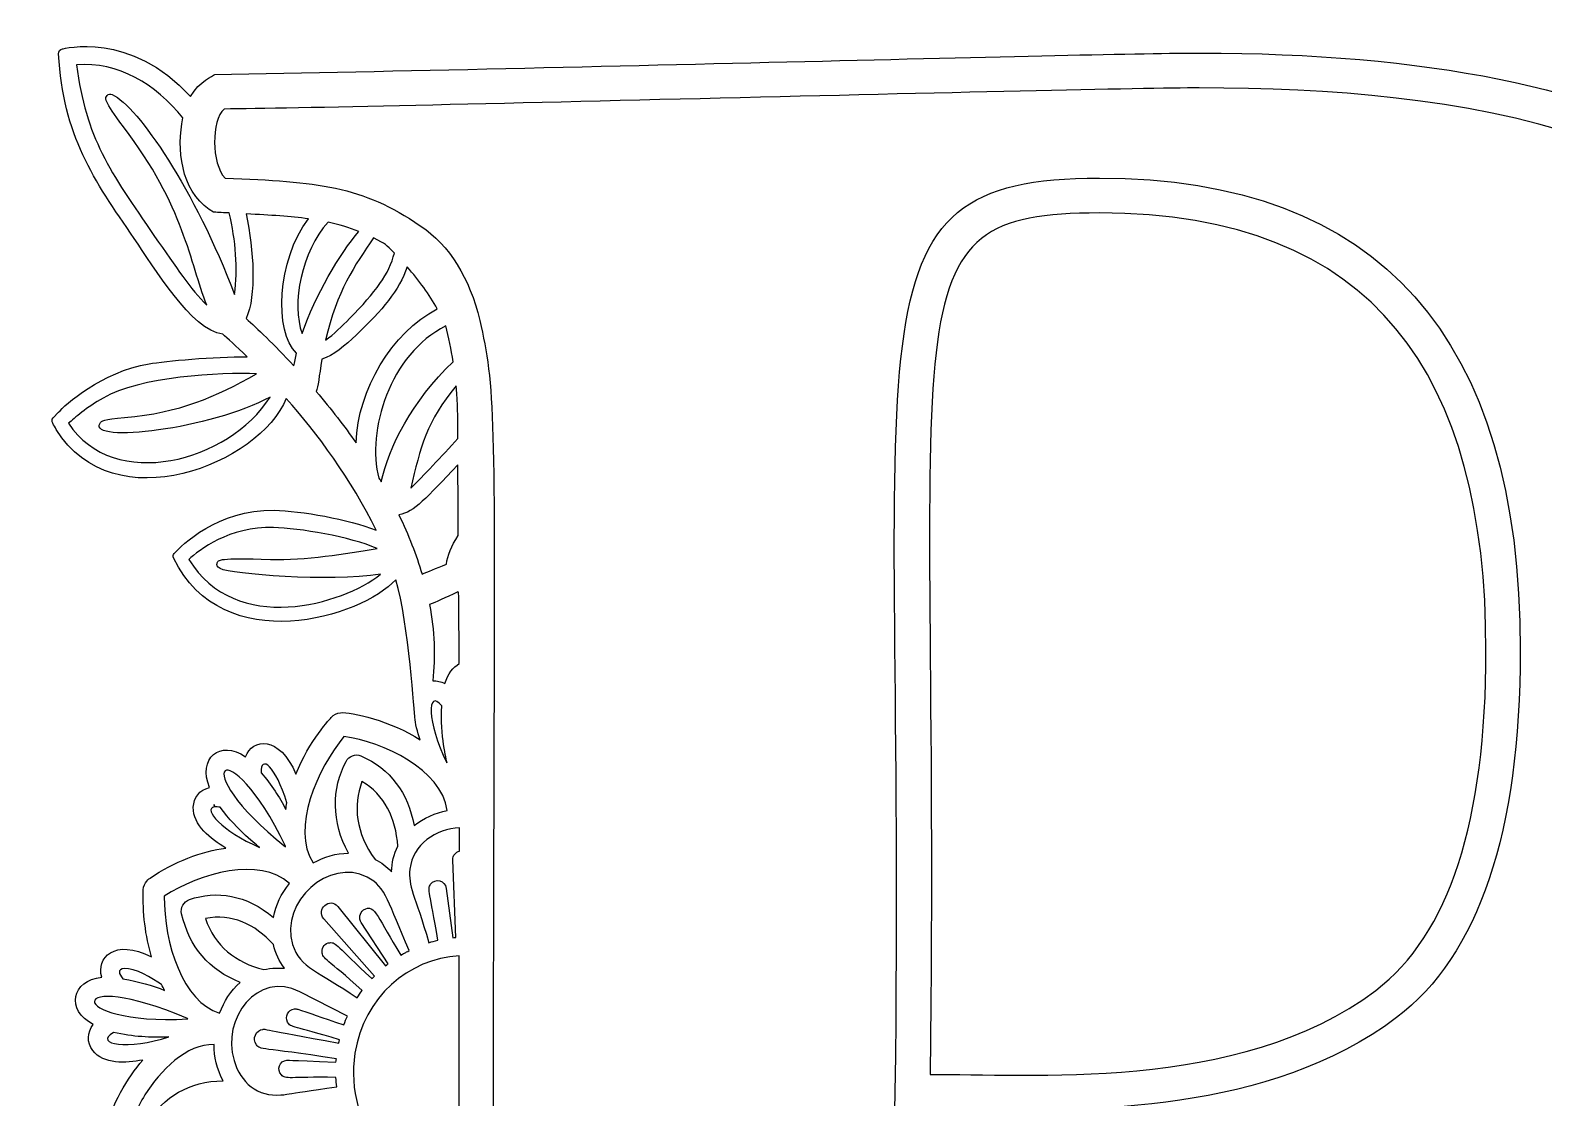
# Model space of a CAD drawing. Header units: millimetres. Extents: x -471 to 1551, y -2688 to 316.
# Drawn here: x 394.8 to 475.5, y -1550.4 to -1493.4 of the extents above; entities that cross this region are included whole.
import ezdxf

# ---------------------------------------------------------------- set-up
doc = ezdxf.new("R2010")
doc.units = ezdxf.units.MM
doc.header["$MEASUREMENT"] = 0
doc.layers.add('Layer 1', color=7, linetype='Continuous')

msp = doc.modelspace()

# ---------------------------------------------------------------- linework, layer by layer
at = {"layer": 'Layer 1', "color": 250}
for points, knots in [([(517.4818, -1598.5662), (517.4818, -1598.5662), (517.2238, -1598.0685), (517.2238, -1598.0685), (517.2238, -1598.0685), (517.2238, -1598.0685), (516.6709, -1598.0686), (516.6709, -1598.0686), (516.6709, -1598.0686), (513.3351, -1598.0686), (510.5707, -1597.2577), (508.4882, -1595.6727), (508.4882, -1595.6727), (502.9408, -1591.4708), (500.0289, -1584.4491), (479.5721, -1553.1556), (479.5721, -1553.1556), (484.3638, -1550.8704), (488.5289, -1547.424), (491.9753, -1542.8903), (491.9753, -1542.8903), (495.6796, -1538.0064), (497.5595, -1531.5377), (497.5595, -1523.6682), (497.5595, -1523.6682), (497.6148, -1513.2924), (493.2838, -1505.386), (484.6956, -1500.1705), (484.6956, -1500.1705), (478.5217, -1496.4845), (469.27, -1494.6231), (457.1986, -1494.6231), (457.1986, -1494.6231), (451.9646, -1494.6231), (423.7305, -1495.434), (404.6373, -1495.7657), (404.6373, -1495.7657), (404.5267, -1495.8579), (403.8449, -1496.0975), (403.3473, -1496.9452), (403.3473, -1496.9452), (400.1405, -1493.4067), (396.5283, -1494.4019), (396.5099, -1494.4019), (396.5099, -1494.4019), (396.3809, -1494.4204), (396.3072, -1494.5309), (396.3072, -1494.6599), (396.3072, -1494.6599), (396.5468, -1499.0462), (398.1686, -1501.3683), (400.3433, -1504.5197), (400.3433, -1504.5197), (401.3754, -1506.0125), (403.4026, -1509.4405), (405.0613, -1509.6248), (405.0613, -1509.6248), (405.3009, -1509.8459), (405.7616, -1510.2514), (406.3697, -1510.8412), (406.3697, -1510.8412), (404.619, -1510.8043), (402.0019, -1511.0623), (401.1357, -1511.2098), (401.1357, -1511.2098), (398.6108, -1511.6152), (396.602, -1513.4398), (396.3071, -1513.7899), (396.3071, -1513.7899), (396.3071, -1513.7899), (396.0123, -1514.0848), (396.0123, -1514.0848), (396.0123, -1514.0848), (395.8464, -1514.2691), (396.086, -1514.4718), (396.1781, -1514.7114), (396.1781, -1514.7114), (399.2375, -1519.6874), (407.0332, -1516.5543), (408.4523, -1513.0527), (408.4523, -1513.0527), (410.0925, -1514.9141), (411.9355, -1517.3653), (413.244, -1520.0928), (413.244, -1520.0928), (411.7512, -1519.4847), (409.2632, -1519.0608), (407.8073, -1519.0239), (407.8073, -1519.0239), (404.8033, -1518.9502), (402.8497, -1520.9222), (402.4811, -1521.3276), (402.4811, -1521.3276), (402.4074, -1521.3829), (402.3889, -1521.4935), (402.4442, -1521.5672), (402.4442, -1521.5672), (405.0613, -1527.004), (412.4884, -1524.7371), (414.2945, -1522.7283), (414.2945, -1522.7283), (414.9948, -1525.032), (415.3081, -1530.0633), (415.3081, -1530.0633), (415.3081, -1530.0633), (415.345, -1530.4134), (415.4371, -1530.8189), (415.603, -1531.2797), (415.603, -1531.2797), (414.0549, -1530.2661), (411.8986, -1529.7684), (411.3457, -1529.8237), (411.3457, -1529.8237), (411.1614, -1529.8422), (410.9771, -1529.9344), (410.8665, -1530.0634), (410.8665, -1530.0634), (410.8481, -1530.0818), (409.6686, -1531.335), (408.9683, -1533.1042), (408.9683, -1533.1042), (408.0837, -1531.0032), (406.6461, -1531.206), (406.2776, -1532.1828), (406.2776, -1532.1828), (404.9138, -1531.2244), (403.7159, -1532.2749), (404.3609, -1533.823), (404.3609, -1533.823), (403.808, -1533.9336), (403.5131, -1534.3759), (403.4947, -1534.8735), (403.4947, -1534.8735), (403.4579, -1535.8318), (404.4346, -1536.569), (405.2271, -1537.0482), (405.2271, -1537.0482), (403.9555, -1537.214), (402.4626, -1537.7853), (401.191, -1538.6516), (401.191, -1538.6516), (401.1726, -1538.67), (400.8409, -1538.8543), (400.8224, -1539.2782), (400.8224, -1539.2782), (400.7855, -1540.4946), (400.933, -1541.7294), (401.2647, -1542.8535), (401.2647, -1542.8535), (399.2928, -1541.8399), (398.2975, -1542.9272), (398.6108, -1543.9408), (398.6108, -1543.9408), (397.0074, -1544.1067), (396.6757, -1545.6916), (398.1501, -1546.4657), (398.1501, -1546.4657), (397.8368, -1546.8896), (397.7999, -1547.424), (398.1316, -1547.8479), (398.1316, -1547.8479), (398.7029, -1548.6036), (399.8824, -1548.5299), (400.8039, -1548.3639), (400.8039, -1548.3639), (399.9746, -1549.3039), (399.1637, -1550.723), (398.7029, -1552.3079), (398.7029, -1552.3079), (398.6476, -1552.5291), (398.6845, -1552.7871), (398.8319, -1552.9898), (398.8319, -1552.9898), (399.5875, -1554.0034), (400.509, -1554.8512), (401.3936, -1555.4225), (401.3936, -1555.4225), (399.2926, -1555.957), (399.1268, -1557.4129), (400.0299, -1558.0211), (400.0299, -1558.0211), (398.8872, -1559.219), (399.6612, -1560.6565), (401.2462, -1560.2511), (401.2462, -1560.2511), (401.2831, -1561.3569), (402.6469, -1562.1493), (404.4714, -1559.9378), (404.4714, -1559.9378), (404.4161, -1561.449), (404.8216, -1563.1261), (405.3192, -1564.3609), (405.3192, -1564.3609), (405.485, -1564.7479), (405.8721, -1564.8032), (405.8905, -1564.8032), (405.8905, -1564.8032), (406.9963, -1565.0428), (408.2127, -1565.0981), (409.3185, -1564.9507), (409.3185, -1564.9507), (408.7103, -1565.8168), (408.5628, -1566.5356), (408.6918, -1567.0332), (408.6918, -1567.0332), (406.7936, -1565.0428), (404.4714, -1564.1951), (401.2831, -1565.6141), (401.2831, -1565.6141), (401.2094, -1565.651), (401.1541, -1565.7248), (401.1356, -1565.8168), (401.1356, -1565.8168), (400.9329, -1568.1942), (401.5595, -1570.4243), (403.4209, -1571.8249), (403.4209, -1571.8249), (405.2086, -1573.1518), (408.8392, -1574.5156), (410.4794, -1573.6678), (410.4794, -1573.6678), (410.977, -1574.0548), (411.3272, -1574.3497), (411.6036, -1574.5524), (411.6036, -1574.5524), (410.9033, -1575.3634), (410.2399, -1576.2664), (409.6132, -1577.28), (409.6132, -1577.28), (409.3552, -1576.9852), (408.9682, -1576.7455), (408.4706, -1576.5981), (408.4706, -1576.5981), (407.973, -1576.4138), (402.9602, -1575.1605), (402.0386, -1575.179), (402.0386, -1575.179), (400.6564, -1575.1974), (399.1821, -1575.5108), (397.2654, -1576.2111), (397.2654, -1576.2111), (397.1732, -1576.2479), (397.1179, -1576.3217), (397.0995, -1576.4322), (397.0995, -1576.4322), (396.7678, -1581.998), (403.5867, -1583.6014), (407.6228, -1581.2792), (407.6228, -1581.2792), (407.1621, -1582.385), (406.7935, -1583.4539), (406.4434, -1584.5781), (406.4434, -1584.5781), (406.1669, -1584.6334), (405.743, -1584.8361), (404.8584, -1585.2047), (404.8584, -1585.2047), (404.3977, -1584.7624), (403.5868, -1584.4675), (402.8496, -1584.2464), (402.8496, -1584.2464), (399.4216, -1583.2143), (397.7445, -1583.2696), (395.1091, -1585.6839), (395.1091, -1585.6839), (394.7958, -1585.9788), (395.533, -1588.3562), (397.6525, -1589.3514), (397.6525, -1589.3514), (400.4538, -1590.6415), (404.8953, -1588.5589), (405.2639, -1586.5501), (405.2639, -1586.5501), (405.5035, -1586.4764), (405.7247, -1586.4026), (405.9089, -1586.3289), (405.9089, -1586.3289), (405.5034, -1587.877), (405.2639, -1589.1302), (405.1348, -1589.8859), (405.1348, -1589.8859), (404.2687, -1589.9965), (403.2181, -1590.623), (402.4256, -1591.1759), (402.4256, -1591.1759), (396.2886, -1595.5254), (395.275, -1601.8836), (398.0025, -1605.6064), (398.0025, -1605.6064), (398.2237, -1605.8644), (398.408, -1606.1961), (398.6475, -1606.0302), (398.6475, -1606.0302), (400.5458, -1604.6296), (401.9649, -1603.1552), (402.7942, -1601.8098), (402.7942, -1601.8098), (402.9232, -1604.4268), (404.4344, -1605.0718), (404.545, -1605.2008), (404.545, -1605.2008), (404.545, -1605.2008), (404.8583, -1605.2008), (404.8583, -1605.2008), (404.8583, -1605.2008), (433.0187, -1604.5558), (450.0108, -1605.1271), (455.8715, -1605.2008), (455.8715, -1605.2008), (456.0742, -1605.035), (457.7697, -1604.3347), (457.7144, -1601.5886), (457.7144, -1601.5886), (457.6591, -1598.7873), (456.0373, -1598.1607), (455.9083, -1598.0317), (455.9083, -1598.0317), (451.7248, -1597.7921), (449.1815, -1597.9948), (445.9748, -1595.7648), (445.9748, -1595.7648), (441.8465, -1592.8898), (442.8049, -1584.6334), (442.8049, -1566.1853), (442.8049, -1566.1853), (444.5557, -1565.743), (446.3434, -1565.9457), (448.0758, -1566.5171), (448.0758, -1566.5171), (446.583, -1567.8809), (444.5742, -1574.0548), (449.0894, -1576.3954), (449.0894, -1576.3954), (449.1631, -1576.4322), (449.2369, -1576.4138), (449.2921, -1576.3585), (449.2921, -1576.3585), (449.6054, -1576.0637), (451.172, -1574.4603), (451.0982, -1571.9723), (451.0982, -1571.9723), (451.0614, -1570.7559), (450.6928, -1568.6734), (450.1951, -1567.4386), (450.1951, -1567.4386), (452.3882, -1568.5628), (454.3786, -1570.1477), (455.8715, -1571.5483), (455.8715, -1571.5483), (454.3971, -1572.1381), (452.9965, -1574.2391), (452.6095, -1576.5059), (452.6095, -1576.5059), (451.946, -1580.5052), (454.8026, -1581.7952), (454.9316, -1581.9243), (454.9316, -1581.9243), (455.2265, -1582.0901), (457.0879, -1579.9339), (457.4196, -1577.7039), (457.4196, -1577.7039), (457.5303, -1576.9851), (457.7145, -1574.8104), (457.6777, -1573.3544), (457.6777, -1573.3544), (458.1568, -1573.8521), (458.4886, -1574.2575), (458.6729, -1574.4602), (458.6729, -1574.4602), (458.8387, -1575.7872), (461.3636, -1577.4089), (462.8011, -1578.4595), (462.8011, -1578.4595), (465.3445, -1580.3209), (467.2243, -1581.7031), (470.7443, -1581.9795), (470.7443, -1581.9795), (470.7996, -1581.9795), (470.8549, -1581.961), (470.8917, -1581.9242), (470.8917, -1581.9242), (474.1169, -1585.7391), (483.258, -1606.5461), (499.8816, -1606.5461), (499.8816, -1606.5461), (516.7078, -1606.5461), (517.0764, -1605.0902), (517.445, -1605.0534), (517.445, -1605.0534), (517.445, -1605.0534), (517.5924, -1604.8322), (517.5924, -1604.8322), (517.5924, -1604.8322), (518.5323, -1603.3763), (518.1821, -1599.8931), (517.4818, -1598.5662)], [0, 0, 0, 0, 0.01, 0.01, 0.01, 0.01, 0.02, 0.02, 0.02, 0.02, 0.03, 0.03, 0.03, 0.03, 0.04, 0.04, 0.04, 0.04, 0.05, 0.05, 0.05, 0.05, 0.06, 0.06, 0.06, 0.06, 0.07, 0.07, 0.07, 0.07, 0.08, 0.08, 0.08, 0.08, 0.09, 0.09, 0.09, 0.09, 0.1, 0.1, 0.1, 0.1, 0.11, 0.11, 0.11, 0.11, 0.12, 0.12, 0.12, 0.12, 0.13, 0.13, 0.13, 0.13, 0.14, 0.14, 0.14, 0.14, 0.15, 0.15, 0.15, 0.15, 0.16, 0.16, 0.16, 0.16, 0.17, 0.17, 0.17, 0.17, 0.18, 0.18, 0.18, 0.18, 0.19, 0.19, 0.19, 0.19, 0.2, 0.2, 0.2, 0.2, 0.21, 0.21, 0.21, 0.21, 0.22, 0.22, 0.22, 0.22, 0.23, 0.23, 0.23, 0.23, 0.24, 0.24, 0.24, 0.24, 0.25, 0.25, 0.25, 0.25, 0.26, 0.26, 0.26, 0.26, 0.27, 0.27, 0.27, 0.27, 0.28, 0.28, 0.28, 0.28, 0.29, 0.29, 0.29, 0.29, 0.3, 0.3, 0.3, 0.3, 0.31, 0.31, 0.31, 0.31, 0.32, 0.32, 0.32, 0.32, 0.33, 0.33, 0.33, 0.33, 0.34, 0.34, 0.34, 0.34, 0.35, 0.35, 0.35, 0.35, 0.36, 0.36, 0.36, 0.36, 0.37, 0.37, 0.37, 0.37, 0.38, 0.38, 0.38, 0.38, 0.39, 0.39, 0.39, 0.39, 0.4, 0.4, 0.4, 0.4, 0.41, 0.41, 0.41, 0.41, 0.42, 0.42, 0.42, 0.42, 0.43, 0.43, 0.43, 0.43, 0.44, 0.44, 0.44, 0.44, 0.45, 0.45, 0.45, 0.45, 0.46, 0.46, 0.46, 0.46, 0.47, 0.47, 0.47, 0.47, 0.48, 0.48, 0.48, 0.48, 0.49, 0.49, 0.49, 0.49, 0.5, 0.5, 0.5, 0.5, 0.51, 0.51, 0.51, 0.51, 0.52, 0.52, 0.52, 0.52, 0.53, 0.53, 0.53, 0.53, 0.54, 0.54, 0.54, 0.54, 0.55, 0.55, 0.55, 0.55, 0.56, 0.56, 0.56, 0.56, 0.57, 0.57, 0.57, 0.57, 0.58, 0.58, 0.58, 0.58, 0.59, 0.59, 0.59, 0.59, 0.6, 0.6, 0.6, 0.6, 0.61, 0.61, 0.61, 0.61, 0.62, 0.62, 0.62, 0.62, 0.63, 0.63, 0.63, 0.63, 0.64, 0.64, 0.64, 0.64, 0.65, 0.65, 0.65, 0.65, 0.66, 0.66, 0.66, 0.66, 0.67, 0.67, 0.67, 0.67, 0.68, 0.68, 0.68, 0.68, 0.69, 0.69, 0.69, 0.69, 0.7, 0.7, 0.7, 0.7, 0.71, 0.71, 0.71, 0.71, 0.72, 0.72, 0.72, 0.72, 0.73, 0.73, 0.73, 0.73, 0.74, 0.74, 0.74, 0.74, 0.75, 0.75, 0.75, 0.75, 0.76, 0.76, 0.76, 0.76, 0.77, 0.77, 0.77, 0.77, 0.78, 0.78, 0.78, 0.78, 0.79, 0.79, 0.79, 0.79, 0.8, 0.8, 0.8, 0.8, 0.81, 0.81, 0.81, 0.81, 0.82, 0.82, 0.82, 0.82, 0.83, 0.83, 0.83, 0.83, 0.84, 0.84, 0.84, 0.84, 0.85, 0.85, 0.85, 0.85, 0.86, 0.86, 0.86, 0.86, 0.87, 0.87, 0.87, 0.87, 0.88, 0.88, 0.88, 0.88, 0.89, 0.89, 0.89, 0.89, 0.9, 0.9, 0.9, 0.9, 0.91, 0.91, 0.91, 0.91, 0.92, 0.92, 0.92, 0.92, 0.93, 0.93, 0.93, 0.93, 0.94, 0.94, 0.94, 0.94, 0.95, 0.95, 0.95, 0.95, 0.96, 0.96, 0.96, 0.96, 0.97, 0.97, 0.97, 0.97, 0.98, 0.98, 0.98, 0.98, 1, 1, 1, 1]), ([(405.6877, -1507.5054), (403.6052, -1501.9581), (400.5459, -1497.4797), (399.1636, -1496.8347), (399.1636, -1496.8347), (398.9793, -1496.7425), (398.7582, -1496.9453), (398.8503, -1497.148), (398.8503, -1497.148), (399.0162, -1497.5718), (399.2189, -1497.8114), (399.7718, -1498.5671), (399.7718, -1498.5671), (403.0154, -1502.8059), (403.3103, -1505.8099), (404.2133, -1508.0767), (404.2133, -1508.0767), (403.3472, -1507.229), (402.5916, -1506.0679), (401.4305, -1504.4093), (401.4305, -1504.4093), (399.0162, -1500.9261), (397.7814, -1499.1568), (397.2654, -1495.2497), (397.2654, -1495.2497), (399.4954, -1495.0839), (401.4673, -1496.2634), (402.9417, -1498.0879), (402.9417, -1498.0879), (402.5916, -1499.7097), (402.8311, -1501.9397), (404.3424, -1502.9718), (404.3424, -1502.9718), (404.3424, -1502.9718), (404.5635, -1503.1192), (404.5635, -1503.1192), (404.5635, -1503.1192), (404.711, -1503.1192), (404.969, -1503.1377), (405.4113, -1503.1561), (405.4113, -1503.1561), (405.7615, -1504.6304), (405.8721, -1506.1232), (405.6877, -1507.5054)], [0, 0, 0, 0, 0.0833333, 0.0833333, 0.0833333, 0.0833333, 0.1666667, 0.1666667, 0.1666667, 0.1666667, 0.25, 0.25, 0.25, 0.25, 0.3333333, 0.3333333, 0.3333333, 0.3333333, 0.4166667, 0.4166667, 0.4166667, 0.4166667, 0.5, 0.5, 0.5, 0.5, 0.5833333, 0.5833333, 0.5833333, 0.5833333, 0.6666667, 0.6666667, 0.6666667, 0.6666667, 0.75, 0.75, 0.75, 0.75, 0.8333333, 0.8333333, 0.8333333, 0.8333333, 1, 1, 1, 1]), ([(516.1549, -1603.6343), (514.7358, -1604.1503), (510.6997, -1604.7217), (499.8999, -1604.7217), (499.8999, -1604.7217), (492.436, -1604.7217), (485.3221, -1599.9668), (478.798, -1590.5862), (478.798, -1590.5862), (478.798, -1590.5862), (459.576, -1561.3384), (459.576, -1561.3384), (459.576, -1561.3384), (458.2306, -1559.1453), (456.4798, -1557.6524), (454.3788, -1556.8968), (454.3788, -1556.8968), (450.9878, -1555.6804), (442.8972, -1555.8832), (440.9436, -1555.8095), (440.9436, -1555.8095), (440.9436, -1556.5098), (440.9621, -1557.4313), (440.9621, -1558.9241), (440.9621, -1558.9241), (440.9621, -1558.9241), (440.9621, -1558.9426), (440.9436, -1558.9426), (440.9436, -1558.9426), (440.9251, -1561.7807), (440.9251, -1565.1165), (440.9068, -1568.8209), (440.9068, -1568.8209), (440.9252, -1568.8209), (440.9621, -1568.8393), (440.9805, -1568.8393), (440.9805, -1568.8393), (440.9436, -1585.4813), (440.0037, -1593.8852), (444.9428, -1597.3315), (444.9428, -1597.3315), (448.0574, -1599.4878), (450.398, -1599.7089), (455.3002, -1599.9117), (455.3002, -1599.9117), (456.019, -1600.5936), (456.1296, -1602.713), (455.3371, -1603.4133), (455.3371, -1603.4133), (438.0133, -1603.0263), (422.5139, -1603.0263), (405.1717, -1603.4133), (405.1717, -1603.4133), (404.4345, -1602.6209), (404.4345, -1600.2803), (405.1717, -1599.58), (405.1717, -1599.58), (410.0002, -1599.3957), (412.5251, -1599.1561), (415.6028, -1597.0367), (415.6028, -1597.0367), (417.1694, -1595.9677), (418.2382, -1594.2722), (418.7727, -1592.0238), (418.7727, -1592.0238), (419.9338, -1587.1768), (419.344, -1587.6375), (419.5283, -1532.2381), (419.5283, -1532.2381), (419.5836, -1514.2509), (419.602, -1512.3526), (418.7727, -1508.8878), (418.7727, -1508.8878), (418.2382, -1506.621), (417.1693, -1504.907), (415.6028, -1503.8381), (415.6028, -1503.8381), (412.5066, -1501.7002), (410.1292, -1501.4975), (405.1901, -1501.2948), (405.1901, -1501.2948), (404.4344, -1500.5207), (404.4713, -1498.217), (405.1347, -1497.6088), (405.1347, -1497.6088), (412.009, -1497.572), (451.5037, -1496.4846), (457.1616, -1496.4846), (457.1616, -1496.4846), (471.1128, -1496.4846), (486.0776, -1498.7146), (492.7307, -1510.8965), (492.7307, -1510.8965), (494.7211, -1514.5272), (495.6979, -1518.8213), (495.6795, -1523.6867), (495.6795, -1523.6867), (495.6795, -1531.1507), (493.9287, -1537.2325), (490.4639, -1541.803), (490.4639, -1541.803), (484.3084, -1549.912), (477.471, -1551.9761), (476.8076, -1552.3816), (476.8076, -1552.3816), (476.8076, -1552.3816), (477.3973, -1553.3031), (477.3973, -1553.3031), (477.3973, -1553.3031), (498.3702, -1585.3153), (501.4111, -1592.6872), (507.327, -1597.1655), (507.327, -1597.1655), (509.6123, -1598.8979), (512.5242, -1599.8194), (516.0074, -1599.9115), (516.0074, -1599.9115), (516.3576, -1600.9989), (516.4314, -1602.8419), (516.1549, -1603.6343)], [0, 0, 0, 0, 0.0322581, 0.0322581, 0.0322581, 0.0322581, 0.0645161, 0.0645161, 0.0645161, 0.0645161, 0.0967742, 0.0967742, 0.0967742, 0.0967742, 0.1290323, 0.1290323, 0.1290323, 0.1290323, 0.1612903, 0.1612903, 0.1612903, 0.1612903, 0.1935484, 0.1935484, 0.1935484, 0.1935484, 0.2258065, 0.2258065, 0.2258065, 0.2258065, 0.2580645, 0.2580645, 0.2580645, 0.2580645, 0.2903226, 0.2903226, 0.2903226, 0.2903226, 0.3225806, 0.3225806, 0.3225806, 0.3225806, 0.3548387, 0.3548387, 0.3548387, 0.3548387, 0.3870968, 0.3870968, 0.3870968, 0.3870968, 0.4193548, 0.4193548, 0.4193548, 0.4193548, 0.4516129, 0.4516129, 0.4516129, 0.4516129, 0.483871, 0.483871, 0.483871, 0.483871, 0.516129, 0.516129, 0.516129, 0.516129, 0.5483871, 0.5483871, 0.5483871, 0.5483871, 0.5806452, 0.5806452, 0.5806452, 0.5806452, 0.6129032, 0.6129032, 0.6129032, 0.6129032, 0.6451613, 0.6451613, 0.6451613, 0.6451613, 0.6774194, 0.6774194, 0.6774194, 0.6774194, 0.7096774, 0.7096774, 0.7096774, 0.7096774, 0.7419355, 0.7419355, 0.7419355, 0.7419355, 0.7741935, 0.7741935, 0.7741935, 0.7741935, 0.8064516, 0.8064516, 0.8064516, 0.8064516, 0.8387097, 0.8387097, 0.8387097, 0.8387097, 0.8709677, 0.8709677, 0.8709677, 0.8709677, 0.9032258, 0.9032258, 0.9032258, 0.9032258, 0.9354839, 0.9354839, 0.9354839, 0.9354839, 1, 1, 1, 1]), ([(451.8355, -1501.2947), (437.7369, -1501.2947), (441.5334, -1508.943), (440.9436, -1550.0595), (440.9436, -1550.0595), (440.9436, -1550.0595), (440.9251, -1551.0731), (440.9251, -1551.0731), (440.9251, -1551.0731), (442.2336, -1551.0178), (441.3859, -1550.9073), (445.3114, -1550.981), (445.3114, -1550.981), (451.1351, -1551.0731), (460.8844, -1551.239), (467.685, -1546.0971), (467.685, -1546.0971), (472.0712, -1542.7798), (474.2828, -1536.2004), (474.2828, -1526.5064), (474.2828, -1526.5064), (474.3012, -1509.7907), (466.7451, -1501.2947), (451.8355, -1501.2947)], [0, 0, 0, 0, 0.1428571, 0.1428571, 0.1428571, 0.1428571, 0.2857143, 0.2857143, 0.2857143, 0.2857143, 0.4285714, 0.4285714, 0.4285714, 0.4285714, 0.5714286, 0.5714286, 0.5714286, 0.5714286, 0.7142857, 0.7142857, 0.7142857, 0.7142857, 1, 1, 1, 1]), ([(408.8577, -1511.3204), (407.7888, -1510.1593), (406.8673, -1509.2931), (406.3144, -1508.7955), (406.3144, -1508.7955), (406.8673, -1507.5423), (406.7198, -1505.1833), (406.3144, -1503.2113), (406.3144, -1503.2113), (407.6228, -1503.2666), (408.6918, -1503.3403), (409.6317, -1503.4693), (409.6317, -1503.4693), (407.9546, -1505.6993), (407.7888, -1509.4958), (409.0051, -1510.6385), (409.0051, -1510.6385), (408.9498, -1510.8965), (408.8945, -1511.1176), (408.8577, -1511.3204)], [0, 0, 0, 0, 0.1666667, 0.1666667, 0.1666667, 0.1666667, 0.3333333, 0.3333333, 0.3333333, 0.3333333, 0.5, 0.5, 0.5, 0.5, 0.6666667, 0.6666667, 0.6666667, 0.6666667, 1, 1, 1, 1]), ([(466.5792, -1544.6412), (459.2443, -1550.1885), (447.8547, -1549.0458), (442.805, -1549.138), (442.805, -1549.138), (443.3395, -1507.7266), (440.0958, -1503.1561), (451.8355, -1503.1561), (451.8355, -1503.1561), (466.5239, -1503.1561), (472.4583, -1511.8548), (472.4583, -1526.5249), (472.4583, -1526.5249), (472.4583, -1535.5922), (470.4863, -1541.6924), (466.5792, -1544.6412)], [0, 0, 0, 0, 0.2, 0.2, 0.2, 0.2, 0.4, 0.4, 0.4, 0.4, 0.6, 0.6, 0.6, 0.6, 1, 1, 1, 1]), ([(410.6822, -1503.6536), (411.2719, -1503.7826), (411.8064, -1503.9301), (412.3224, -1504.1513), (412.3224, -1504.1513), (411.3088, -1505.3307), (410.0002, -1507.5607), (409.2999, -1509.588), (409.2999, -1509.588), (408.7102, -1508.0214), (409.2815, -1505.1833), (410.6822, -1503.6536)], [0, 0, 0, 0, 0.25, 0.25, 0.25, 0.25, 0.5, 0.5, 0.5, 0.5, 1, 1, 1, 1]), ([(414.2206, -1505.2939), (413.9442, -1506.4181), (413.2439, -1507.358), (411.8248, -1508.7955), (411.8248, -1508.7955), (411.4378, -1509.1825), (410.977, -1509.6433), (410.5532, -1509.9381), (410.5532, -1509.9381), (411.1429, -1507.3396), (412.1012, -1505.9573), (413.1149, -1504.483), (413.1149, -1504.483), (413.7783, -1504.8332), (413.7599, -1504.8332), (414.2206, -1505.2939)], [0, 0, 0, 0, 0.2, 0.2, 0.2, 0.2, 0.4, 0.4, 0.4, 0.4, 0.6, 0.6, 0.6, 0.6, 1, 1, 1, 1]), ([(410.0555, -1512.6842), (410.1477, -1512.4077), (410.203, -1511.9285), (410.3504, -1510.9518), (410.3504, -1510.9518), (410.9586, -1510.7859), (411.622, -1510.2146), (412.1749, -1509.6801), (412.1749, -1509.6801), (413.594, -1508.3348), (414.4787, -1507.2843), (414.9025, -1506.031), (414.9025, -1506.031), (415.5475, -1506.7682), (416.082, -1507.5054), (416.5059, -1508.2794), (416.5059, -1508.2794), (414.0732, -1509.5327), (412.2671, -1512.6104), (412.1749, -1515.4301), (412.1749, -1515.4301), (411.5484, -1514.5271), (410.8665, -1513.6425), (410.0555, -1512.6842)], [0, 0, 0, 0, 0.1428571, 0.1428571, 0.1428571, 0.1428571, 0.2857143, 0.2857143, 0.2857143, 0.2857143, 0.4285714, 0.4285714, 0.4285714, 0.4285714, 0.5714286, 0.5714286, 0.5714286, 0.5714286, 0.7142857, 0.7142857, 0.7142857, 0.7142857, 1, 1, 1, 1]), ([(413.5203, -1517.5127), (413.4835, -1517.439), (413.4466, -1517.3653), (413.3913, -1517.31), (413.3913, -1517.31), (412.7279, -1514.8036), (413.9626, -1510.6938), (416.9667, -1509.1826), (416.9667, -1509.1826), (417.1141, -1509.7724), (417.2615, -1510.4542), (417.3537, -1511.0993), (417.3537, -1511.0993), (415.1606, -1513.2002), (413.9073, -1515.6698), (413.5203, -1517.5127)], [0, 0, 0, 0, 0.2, 0.2, 0.2, 0.2, 0.4, 0.4, 0.4, 0.4, 0.6, 0.6, 0.6, 0.6, 1, 1, 1, 1]), ([(396.8415, -1514.3797), (397.1364, -1514.1033), (397.8183, -1513.5135), (398.6845, -1513.0343), (398.6845, -1513.0343), (400.6012, -1511.8917), (404.9874, -1511.6521), (406.8672, -1511.7442), (406.8672, -1511.7442), (404.6557, -1512.979), (402.7758, -1513.8268), (399.8271, -1514.0664), (399.8271, -1514.0664), (398.6845, -1514.177), (398.5923, -1514.2507), (398.5186, -1514.3797), (398.5186, -1514.3797), (397.8736, -1515.4855), (404.4714, -1514.693), (407.586, -1512.9791), (407.586, -1512.9791), (405.4113, -1516.4623), (399.2189, -1518.0656), (396.8415, -1514.3797)], [0, 0, 0, 0, 0.1428571, 0.1428571, 0.1428571, 0.1428571, 0.2857143, 0.2857143, 0.2857143, 0.2857143, 0.4285714, 0.4285714, 0.4285714, 0.4285714, 0.5714286, 0.5714286, 0.5714286, 0.5714286, 0.7142857, 0.7142857, 0.7142857, 0.7142857, 1, 1, 1, 1]), ([(417.6117, -1515.1906), (416.7456, -1516.1489), (415.7503, -1517.1994), (415.1053, -1517.8444), (415.1053, -1517.8444), (415.5845, -1515.6882), (415.9531, -1514.2506), (417.5196, -1512.3892), (417.5196, -1512.3892), (417.6117, -1513.5688), (417.5933, -1513.6794), (417.6117, -1515.1906)], [0, 0, 0, 0, 0.25, 0.25, 0.25, 0.25, 0.5, 0.5, 0.5, 0.5, 1, 1, 1, 1]), ([(414.4603, -1519.2635), (415.2896, -1519.1161), (415.9162, -1518.3789), (417.6117, -1516.5912), (417.6117, -1516.5912), (417.6117, -1517.8813), (417.6302, -1519.1345), (417.6302, -1520.3693), (417.6302, -1520.3693), (417.2616, -1520.9222), (417.0404, -1521.4382), (417.0036, -1521.8989), (417.0036, -1521.8989), (416.4323, -1522.1201), (416.0084, -1522.3044), (415.6951, -1522.4334), (415.6951, -1522.4334), (415.4002, -1521.4014), (414.9763, -1520.3324), (414.4603, -1519.2635)], [0, 0, 0, 0, 0.1666667, 0.1666667, 0.1666667, 0.1666667, 0.3333333, 0.3333333, 0.3333333, 0.3333333, 0.5, 0.5, 0.5, 0.5, 0.6666667, 0.6666667, 0.6666667, 0.6666667, 1, 1, 1, 1]), ([(403.255, -1521.641), (403.7895, -1521.1618), (405.4113, -1519.8717), (407.7703, -1519.9454), (407.7703, -1519.9454), (409.1341, -1519.9823), (411.8801, -1520.4246), (413.2992, -1521.0697), (413.2992, -1521.0697), (411.6405, -1521.3277), (409.4658, -1521.7147), (407.6044, -1521.641), (407.6044, -1521.641), (404.84, -1521.5488), (404.8031, -1521.6595), (404.7663, -1521.8621), (404.7663, -1521.8621), (404.7478, -1521.899), (404.7294, -1522.0465), (404.9321, -1522.1386), (404.9321, -1522.1386), (405.5034, -1522.4151), (410.7375, -1522.8758), (413.4835, -1522.4335), (413.4835, -1522.4335), (411.4931, -1524.0552), (405.7246, -1525.7323), (403.255, -1521.641)], [0, 0, 0, 0, 0.125, 0.125, 0.125, 0.125, 0.25, 0.25, 0.25, 0.25, 0.375, 0.375, 0.375, 0.375, 0.5, 0.5, 0.5, 0.5, 0.625, 0.625, 0.625, 0.625, 0.75, 0.75, 0.75, 0.75, 1, 1, 1, 1]), ([(416.9114, -1528.2757), (416.7087, -1528.165), (416.4875, -1528.1098), (416.2664, -1528.1282), (416.2664, -1528.1282), (416.4138, -1526.8197), (416.3585, -1525.4559), (416.1005, -1524.0552), (416.1005, -1524.0552), (416.4323, -1523.9262), (416.893, -1523.7051), (417.6117, -1523.3733), (417.6117, -1523.3733), (417.6302, -1523.3918), (417.6486, -1523.3918), (417.6486, -1523.4102), (417.6486, -1523.4102), (417.6671, -1524.7003), (417.6671, -1525.9719), (417.6854, -1527.2067), (417.6854, -1527.2067), (417.3537, -1527.391), (417.0773, -1527.7412), (416.9114, -1528.2757)], [0, 0, 0, 0, 0.1428571, 0.1428571, 0.1428571, 0.1428571, 0.2857143, 0.2857143, 0.2857143, 0.2857143, 0.4285714, 0.4285714, 0.4285714, 0.4285714, 0.5714286, 0.5714286, 0.5714286, 0.5714286, 0.7142857, 0.7142857, 0.7142857, 0.7142857, 1, 1, 1, 1]), ([(417.022, -1532.496), (415.9347, -1530.3397), (415.9715, -1528.4967), (416.7455, -1529.4551), (416.7455, -1529.4551), (416.6718, -1531.0954), (417.0035, -1532.3301), (417.022, -1532.496)], [0, 0, 0, 0, 0.3333333, 0.3333333, 0.3333333, 0.3333333, 1, 1, 1, 1]), ([(408.4154, -1536.956), (408.4154, -1536.956), (408.4154, -1536.9744), (408.4154, -1536.9744), (408.4154, -1536.9744), (402.8865, -1532.625), (405.3376, -1530.5424), (408.4154, -1536.956)], [0, 0, 0, 0, 0.3333333, 0.3333333, 0.3333333, 0.3333333, 1, 1, 1, 1]), ([(411.5299, -1531.0954), (413.6309, -1531.3902), (416.7271, -1532.8462), (417.0404, -1535.0393), (417.0404, -1535.0393), (416.4137, -1535.1683), (415.7687, -1535.4448), (415.2711, -1535.8502), (415.2711, -1535.8502), (414.9578, -1534.1178), (413.9995, -1532.8094), (412.4329, -1532.1275), (412.4329, -1532.1275), (412.1381, -1531.9984), (411.7879, -1532.1459), (411.6405, -1532.4223), (411.6405, -1532.4223), (410.8849, -1533.8782), (410.848, -1535.6475), (411.7695, -1537.3246), (411.7695, -1537.3246), (411.106, -1537.3246), (410.4794, -1537.5089), (409.8896, -1537.8406), (409.8896, -1537.8406), (408.6918, -1535.9976), (410.1293, -1532.8093), (411.5299, -1531.0954)], [0, 0, 0, 0, 0.125, 0.125, 0.125, 0.125, 0.25, 0.25, 0.25, 0.25, 0.375, 0.375, 0.375, 0.375, 0.5, 0.5, 0.5, 0.5, 0.625, 0.625, 0.625, 0.625, 0.75, 0.75, 0.75, 0.75, 1, 1, 1, 1]), ([(408.4891, -1534.6339), (408.4522, -1534.7629), (408.4522, -1534.855), (408.4338, -1534.984), (408.4338, -1534.984), (408.0836, -1534.339), (407.6781, -1533.6755), (407.1068, -1533.0305), (407.1068, -1533.0305), (407.0884, -1532.0353), (407.8809, -1532.6618), (408.4891, -1534.6339)], [0, 0, 0, 0, 0.25, 0.25, 0.25, 0.25, 0.5, 0.5, 0.5, 0.5, 1, 1, 1, 1]), ([(414.405, -1536.956), (414.2023, -1537.3614), (414.0732, -1537.8406), (414.0732, -1538.3197), (414.0732, -1538.3197), (413.8152, -1538.0433), (413.5203, -1537.8037), (413.1886, -1537.6563), (413.1886, -1537.6563), (412.1565, -1536.2372), (412.0091, -1534.7997), (412.4883, -1533.4912), (412.4883, -1533.4912), (413.7046, -1534.2099), (414.2944, -1535.4447), (414.405, -1536.956)], [0, 0, 0, 0, 0.2, 0.2, 0.2, 0.2, 0.4, 0.4, 0.4, 0.4, 0.6, 0.6, 0.6, 0.6, 1, 1, 1, 1]), ([(404.6188, -1534.855), (404.6188, -1534.855), (404.6004, -1534.726), (404.6004, -1534.726), (404.6004, -1534.726), (404.6004, -1534.726), (404.6004, -1534.726), (404.6004, -1534.726), (404.6004, -1534.726), (404.6004, -1534.726), (404.6188, -1534.855), (404.6188, -1534.855), (404.6188, -1534.855), (404.711, -1534.855), (404.8215, -1534.855), (404.9321, -1534.8735), (404.9321, -1534.8735), (405.8721, -1536.1451), (406.9041, -1536.9007), (407.0331, -1537.0113), (407.0331, -1537.0113), (405.0059, -1536.1451), (403.9923, -1534.9472), (404.6188, -1534.855)], [0, 0, 0, 0, 0.1428571, 0.1428571, 0.1428571, 0.1428571, 0.2857143, 0.2857143, 0.2857143, 0.2857143, 0.4285714, 0.4285714, 0.4285714, 0.4285714, 0.5714286, 0.5714286, 0.5714286, 0.5714286, 0.7142857, 0.7142857, 0.7142857, 0.7142857, 1, 1, 1, 1]), ([(417.7039, -1535.9608), (417.7039, -1536.3663), (417.7039, -1536.7901), (417.7039, -1537.214), (417.7039, -1537.214), (417.5012, -1537.2693), (417.3353, -1537.4167), (417.3353, -1537.6932), (417.3353, -1537.6932), (417.3353, -1537.6932), (417.5011, -1541.8214), (417.5011, -1541.8214), (417.5011, -1541.8214), (417.4458, -1541.8214), (417.3721, -1541.8214), (417.3353, -1541.8399), (417.3353, -1541.8399), (417.3353, -1541.8399), (416.9851, -1539.2045), (416.9851, -1539.2045), (416.9851, -1539.2045), (416.9298, -1538.7622), (416.3954, -1538.6332), (416.1558, -1538.9833), (416.1558, -1538.9833), (415.9531, -1539.2782), (416.119, -1539.352), (416.5428, -1541.969), (416.5428, -1541.969), (416.377, -1542.0058), (416.211, -1542.0427), (416.0637, -1542.098), (416.0637, -1542.098), (415.308, -1539.5363), (414.9394, -1539.0755), (415.05, -1538.1725), (415.05, -1538.1725), (415.2159, -1536.8454), (416.4138, -1536.0345), (417.7039, -1535.9608)], [0, 0, 0, 0, 0.0909091, 0.0909091, 0.0909091, 0.0909091, 0.1818182, 0.1818182, 0.1818182, 0.1818182, 0.2727273, 0.2727273, 0.2727273, 0.2727273, 0.3636364, 0.3636364, 0.3636364, 0.3636364, 0.4545455, 0.4545455, 0.4545455, 0.4545455, 0.5454545, 0.5454545, 0.5454545, 0.5454545, 0.6363636, 0.6363636, 0.6363636, 0.6363636, 0.7272727, 0.7272727, 0.7272727, 0.7272727, 0.8181818, 0.8181818, 0.8181818, 0.8181818, 1, 1, 1, 1]), ([(408.6181, -1538.9464), (408.1758, -1539.4808), (407.8993, -1540.0706), (407.7703, -1540.7524), (407.7703, -1540.7524), (406.3512, -1539.5361), (404.7294, -1539.2965), (403.2919, -1539.7941), (403.2919, -1539.7941), (402.9786, -1539.9047), (402.7943, -1540.2549), (402.868, -1540.5497), (402.868, -1540.5497), (403.2735, -1542.319), (404.3424, -1543.5722), (406.0011, -1544.2172), (406.0011, -1544.2172), (405.485, -1544.6595), (405.1349, -1545.2309), (404.8953, -1545.8575), (404.8953, -1545.8575), (402.9417, -1545.2862), (401.9281, -1542.1347), (401.9466, -1539.6098), (401.9466, -1539.6098), (403.8632, -1538.3935), (407.0331, -1537.472), (408.6181, -1538.9464)], [0, 0, 0, 0, 0.125, 0.125, 0.125, 0.125, 0.25, 0.25, 0.25, 0.25, 0.375, 0.375, 0.375, 0.375, 0.5, 0.5, 0.5, 0.5, 0.625, 0.625, 0.625, 0.625, 0.75, 0.75, 0.75, 0.75, 1, 1, 1, 1]), ([(412.7647, -1538.5962), (413.8152, -1539.1307), (413.8705, -1539.9784), (415.0131, -1542.5217), (415.0131, -1542.5217), (414.7551, -1542.6507), (414.8288, -1542.6138), (414.5708, -1542.7613), (414.5708, -1542.7613), (413.3544, -1540.8631), (413.1886, -1539.96), (412.5804, -1540.347), (412.5804, -1540.347), (412.3593, -1540.4945), (412.3224, -1540.8078), (412.4514, -1541.029), (412.4514, -1541.029), (412.4514, -1541.029), (413.889, -1543.2221), (413.889, -1543.2221), (413.889, -1543.2221), (413.8336, -1543.2589), (413.8705, -1543.2405), (413.7415, -1543.3327), (413.7415, -1543.3327), (413.7415, -1543.3327), (411.1982, -1540.1628), (411.1982, -1540.1628), (411.1982, -1540.1628), (410.7927, -1539.6468), (410.0187, -1540.3287), (410.461, -1540.8263), (410.461, -1540.8263), (410.461, -1540.8263), (413.1517, -1543.8856), (413.1517, -1543.8856), (413.1517, -1543.8856), (413.1149, -1543.9225), (413.0596, -1543.9778), (413.0227, -1544.0146), (413.0227, -1544.0146), (411.1245, -1542.2822), (411.1245, -1542.0611), (410.7743, -1542.0979), (410.7743, -1542.0979), (410.5347, -1542.1164), (410.3505, -1542.3191), (410.3689, -1542.5955), (410.3689, -1542.5955), (410.3873, -1542.9641), (410.6085, -1542.9457), (412.5067, -1544.6412), (412.5067, -1544.6412), (412.4146, -1544.7702), (412.3224, -1544.8992), (412.2303, -1545.0467), (412.2303, -1545.0467), (410.203, -1543.6276), (409.1894, -1543.4618), (408.7839, -1542.1901), (408.7839, -1542.1901), (408.1021, -1539.9047), (410.7559, -1537.5642), (412.7647, -1538.5962)], [0, 0, 0, 0, 0.0588235, 0.0588235, 0.0588235, 0.0588235, 0.1176471, 0.1176471, 0.1176471, 0.1176471, 0.1764706, 0.1764706, 0.1764706, 0.1764706, 0.2352941, 0.2352941, 0.2352941, 0.2352941, 0.2941176, 0.2941176, 0.2941176, 0.2941176, 0.3529412, 0.3529412, 0.3529412, 0.3529412, 0.4117647, 0.4117647, 0.4117647, 0.4117647, 0.4705882, 0.4705882, 0.4705882, 0.4705882, 0.5294118, 0.5294118, 0.5294118, 0.5294118, 0.5882353, 0.5882353, 0.5882353, 0.5882353, 0.6470588, 0.6470588, 0.6470588, 0.6470588, 0.7058824, 0.7058824, 0.7058824, 0.7058824, 0.7647059, 0.7647059, 0.7647059, 0.7647059, 0.8235294, 0.8235294, 0.8235294, 0.8235294, 0.8823529, 0.8823529, 0.8823529, 0.8823529, 1, 1, 1, 1]), ([(404.1397, -1540.8077), (405.5403, -1540.5313), (406.7751, -1541.1026), (407.7703, -1542.19), (407.7703, -1542.19), (407.8809, -1542.6691), (408.0651, -1543.0931), (408.3601, -1543.4616), (408.3601, -1543.4616), (408.2864, -1543.4432), (407.6044, -1543.4432), (407.2543, -1543.5353), (407.2543, -1543.5353), (405.7615, -1543.1668), (404.6373, -1542.2637), (404.1397, -1540.8077)], [0, 0, 0, 0, 0.2, 0.2, 0.2, 0.2, 0.4, 0.4, 0.4, 0.4, 0.6, 0.6, 0.6, 0.6, 1, 1, 1, 1]), ([(417.6854, -1542.7981), (417.6854, -1546.4472), (417.667, -1550.5386), (417.667, -1555.1275), (417.667, -1555.1275), (414.4602, -1554.9064), (411.5115, -1552.0498), (412.1196, -1547.9953), (412.1196, -1547.9953), (412.5804, -1545.0097), (414.9763, -1542.9456), (417.6854, -1542.7981)], [0, 0, 0, 0, 0.25, 0.25, 0.25, 0.25, 0.5, 0.5, 0.5, 0.5, 1, 1, 1, 1]), ([(403.1813, -1546.1523), (403.1813, -1546.1523), (403.1998, -1546.1708), (403.1998, -1546.1708), (403.1998, -1546.1708), (396.473, -1546.5209), (396.6388, -1543.3142), (403.1813, -1546.1523)], [0, 0, 0, 0, 0.3333333, 0.3333333, 0.3333333, 0.3333333, 1, 1, 1, 1]), ([(399.8087, -1543.4801), (400.38, -1543.4248), (401.3199, -1544.0145), (401.7991, -1544.3278), (401.7991, -1544.3278), (401.8544, -1544.42), (401.9097, -1544.549), (401.9649, -1544.6412), (401.9649, -1544.6412), (401.3199, -1544.3832), (400.5827, -1544.162), (399.7349, -1544.033), (399.7349, -1544.033), (399.5138, -1543.7381), (399.4401, -1543.5169), (399.8087, -1543.4801)], [0, 0, 0, 0, 0.2, 0.2, 0.2, 0.2, 0.4, 0.4, 0.4, 0.4, 0.6, 0.6, 0.6, 0.6, 1, 1, 1, 1]), ([(409.1709, -1544.7149), (409.1709, -1544.7149), (411.7142, -1546.0233), (411.7142, -1546.0233), (411.7142, -1546.0233), (411.6589, -1546.1523), (411.5852, -1546.3182), (411.5299, -1546.4841), (411.5299, -1546.4841), (408.9498, -1545.6179), (409.0788, -1545.6179), (408.8945, -1545.6363), (408.8945, -1545.6363), (408.5444, -1545.6732), (408.3785, -1546.0418), (408.5259, -1546.3366), (408.5259, -1546.3366), (408.6918, -1546.6499), (408.8208, -1546.5209), (411.2904, -1547.2766), (411.2904, -1547.2766), (411.2535, -1547.424), (411.2535, -1547.4424), (411.2535, -1547.4609), (411.2535, -1547.4609), (407.0884, -1546.6868), (407.3281, -1546.7052), (407.1991, -1546.7237), (407.1991, -1546.7237), (406.8489, -1546.7606), (406.6093, -1547.2213), (406.8673, -1547.553), (406.8673, -1547.553), (407.07, -1547.8295), (407.0147, -1547.6636), (411.1245, -1548.2902), (411.1245, -1548.2902), (411.1245, -1548.3639), (411.1245, -1548.3455), (411.1061, -1548.4745), (411.1061, -1548.4745), (408.4154, -1548.3639), (408.5444, -1548.3639), (408.4891, -1548.3639), (408.4891, -1548.3639), (408.1021, -1548.4007), (407.9178, -1548.8799), (408.1942, -1549.1563), (408.1942, -1549.1563), (408.4338, -1549.4144), (408.5628, -1549.2485), (411.1061, -1549.2853), (411.1061, -1549.2853), (411.1061, -1549.4697), (411.1245, -1549.6355), (411.1429, -1549.783), (411.1429, -1549.783), (408.1942, -1550.2253), (408.3232, -1550.2253), (408.1573, -1550.2253), (408.1573, -1550.2253), (406.9409, -1550.3359), (406.0011, -1549.5618), (405.6693, -1548.3823), (405.6693, -1548.3823), (404.969, -1546.1523), (406.941, -1543.5722), (409.1709, -1544.7149)], [0, 0, 0, 0, 0.0555556, 0.0555556, 0.0555556, 0.0555556, 0.1111111, 0.1111111, 0.1111111, 0.1111111, 0.1666667, 0.1666667, 0.1666667, 0.1666667, 0.2222222, 0.2222222, 0.2222222, 0.2222222, 0.2777778, 0.2777778, 0.2777778, 0.2777778, 0.3333333, 0.3333333, 0.3333333, 0.3333333, 0.3888889, 0.3888889, 0.3888889, 0.3888889, 0.4444444, 0.4444444, 0.4444444, 0.4444444, 0.5, 0.5, 0.5, 0.5, 0.5555556, 0.5555556, 0.5555556, 0.5555556, 0.6111111, 0.6111111, 0.6111111, 0.6111111, 0.6666667, 0.6666667, 0.6666667, 0.6666667, 0.7222222, 0.7222222, 0.7222222, 0.7222222, 0.7777778, 0.7777778, 0.7777778, 0.7777778, 0.8333333, 0.8333333, 0.8333333, 0.8333333, 0.8888889, 0.8888889, 0.8888889, 0.8888889, 1, 1, 1, 1]), ([(399.2374, -1546.8896), (400.3063, -1547.1292), (401.1909, -1547.166), (402.1861, -1547.1292), (402.1861, -1547.1292), (400.0483, -1547.811), (398.1316, -1547.553), (399.2374, -1546.8896)], [0, 0, 0, 0, 0.3333333, 0.3333333, 0.3333333, 0.3333333, 1, 1, 1, 1]), ([(399.8824, -1552.4737), (400.1404, -1551.7181), (400.4722, -1550.9256), (400.9145, -1550.2253), (400.9145, -1550.2253), (401.7254, -1548.9352), (403.126, -1547.4793), (404.6004, -1547.5346), (404.6004, -1547.5346), (404.6004, -1548.1796), (404.7479, -1548.843), (405.0796, -1549.4697), (405.0796, -1549.4697), (403.2735, -1549.4881), (401.8913, -1550.3358), (401.0435, -1551.7181), (401.0435, -1551.7181), (400.8776, -1551.9761), (400.9145, -1552.3631), (401.1909, -1552.5842), (401.1909, -1552.5842), (402.6469, -1553.7085), (404.2503, -1553.8927), (405.8721, -1553.303), (405.8721, -1553.303), (405.7799, -1553.8928), (405.7984, -1554.5931), (406.0379, -1555.2934), (406.0379, -1555.2934), (404.0475, -1556.2149), (401.3568, -1554.2982), (399.8824, -1552.4737)], [0, 0, 0, 0, 0.1111111, 0.1111111, 0.1111111, 0.1111111, 0.2222222, 0.2222222, 0.2222222, 0.2222222, 0.3333333, 0.3333333, 0.3333333, 0.3333333, 0.4444444, 0.4444444, 0.4444444, 0.4444444, 0.5555556, 0.5555556, 0.5555556, 0.5555556, 0.6666667, 0.6666667, 0.6666667, 0.6666667, 0.7777778, 0.7777778, 0.7777778, 0.7777778, 1, 1, 1, 1])]:
    msp.add_open_spline(points, degree=3, knots=knots, dxfattribs=at)

doc.saveas('drawing.dxf')
